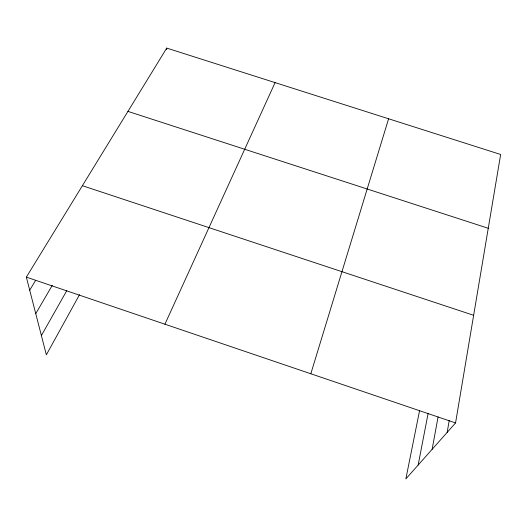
<?xml version="1.0" encoding="UTF-8"?>
<svg xmlns="http://www.w3.org/2000/svg" width="527" height="527" viewBox="0 0 527 527"><rect width="100%" height="100%" fill="white"/><g stroke="black" fill="none" stroke-linecap="round" stroke-linejoin="round"><path stroke-width="0.79" d="M166.703 49.663L166.736 48.089L500.65 154.483L455.559 422.931L405.856 478.911L419.597 410.526M447.159 432.39L449.254 420.348M432.12 449.327L438.075 416.936M418.142 465.071L428.102 413.504M310.818 373.768L388.597 118.779M164.925 324.204L275.087 82.614M79.531 294.659L46.35 354.836L26.35 277.136L166.736 48.089M41.389 335.547L66.731 290.752M35.757 313.677L52.265 285.351M29.716 290.206L35.658 280.331M127.942 111.388L488.252 228.277M82.39 185.702L473.635 315.298M26.35 277.136L455.559 422.931"/></g></svg>
